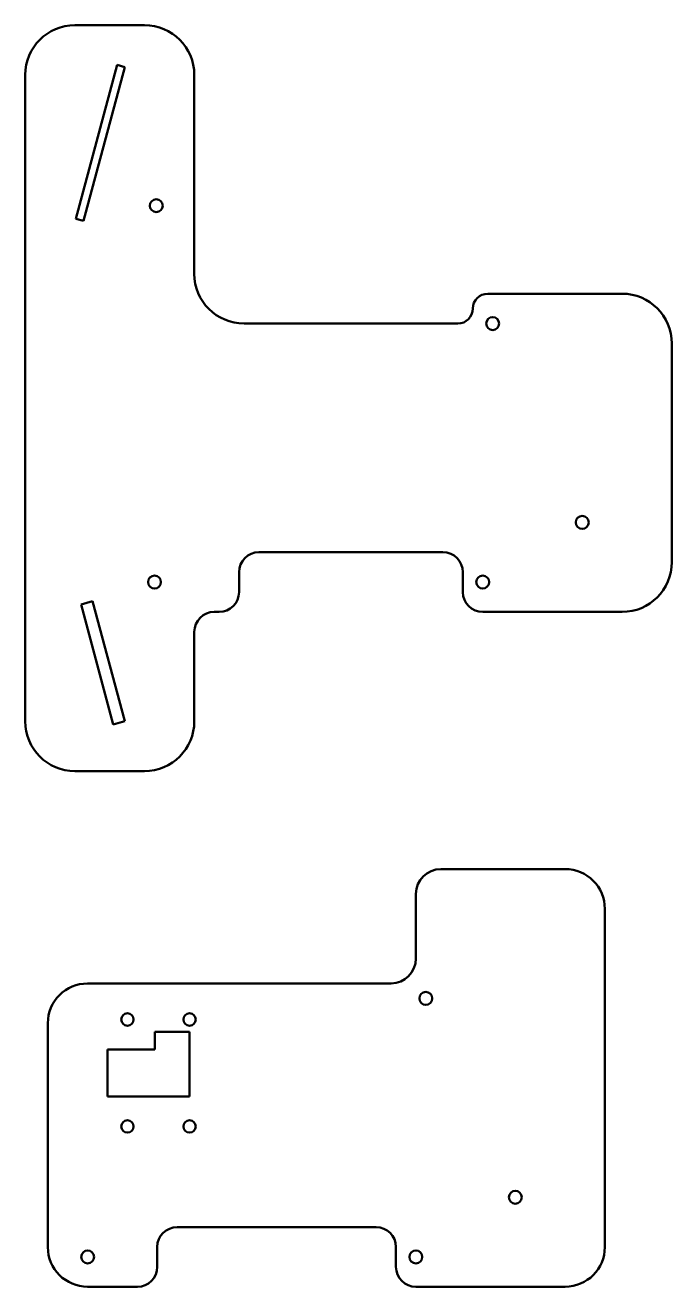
# Model space of a CAD drawing. Header units: millimetres. Extents: x 75 to 205, y 251 to 504.
import ezdxf

# ---------------------------------------------------------------- set-up
doc = ezdxf.new("R2010")
doc.units = ezdxf.units.MM
doc.layers.add('Visible (ANSI)', color=7, linetype='Continuous', lineweight=50)

msp = doc.modelspace()

# ---------------------------------------------------------------- linework, layer by layer
at = {"layer": 'Visible (ANSI)'}
for p, q in [((99.49, 504.23), (85.49, 504.23)), ((85.67, 465.32), (93.95, 496.23)), ((95.49, 495.81), (87.21, 464.9)), ((93.95, 496.23), (95.49, 495.81)), ((75.49, 494.23), (75.49, 364.23)), ((109.49, 454.23), (109.49, 494.23)), ((87.21, 464.9), (85.67, 465.32)), ((195.49, 450.23), (168.49, 450.23)), ((162.49, 444.23), (119.49, 444.23)), ((205.49, 396.23), (205.49, 440.23)), ((122.49, 398.23), (159.49, 398.23)), ((118.49, 390.23), (118.49, 394.23)), ((163.49, 394.23), (163.49, 390.23)), ((86.71, 387.75), (89.02, 388.38)), ((89.02, 388.38), (95.49, 364.23)), ((93.18, 363.61), (86.71, 387.75)), ((113.49, 386.23), (114.49, 386.23)), ((167.49, 386.23), (195.49, 386.23)), ((109.49, 364.23), (109.49, 382.23)), ((95.49, 364.23), (93.18, 363.61)), ((85.49, 354.23), (99.49, 354.23)), ((184.04, 334.5), (159.04, 334.5)), ((154.04, 329.5), (154.04, 316.5)), ((192.04, 258.5), (192.04, 326.5)), ((149.04, 311.5), (88.04, 311.5)), ((80.04, 303.5), (80.04, 258.5)), ((101.54, 298.25), (101.54, 301.75)), ((101.54, 301.75), (108.54, 301.75)), ((108.54, 301.75), (108.54, 288.75)), ((92.04, 298.25), (101.54, 298.25)), ((92.04, 288.75), (92.04, 298.25)), ((108.54, 288.75), (92.04, 288.75)), ((106.04, 262.5), (146.04, 262.5)), ((102.04, 254.5), (102.04, 258.5)), ((150.04, 258.5), (150.04, 254.5)), ((88.04, 250.5), (98.04, 250.5)), ((154.04, 250.5), (184.04, 250.5))]:
    msp.add_line(p, q, dxfattribs=at)
for centre, radius in [((101.84, 467.93), 1.3), ((169.49, 444.23), 1.3), ((187.49, 404.23), 1.3), ((101.49, 392.23), 1.3), ((167.49, 392.23), 1.3), ((156.04, 308.5), 1.3), ((96.04, 304.25), 1.25), ((108.54, 304.25), 1.25), ((96.04, 282.75), 1.25), ((108.54, 282.75), 1.25), ((174.04, 268.5), 1.3), ((88.04, 256.5), 1.3), ((154.04, 256.5), 1.3)]:
    msp.add_circle(centre, radius, dxfattribs=at)
for centre, radius, start, end in [((85.49, 494.23), 10, 90, 180), ((99.49, 494.23), 10, 0, 90), ((119.49, 454.23), 10, 180, 270), ((168.49, 447.23), 3, 90, 180), ((195.49, 440.23), 10, 0, 90), ((162.49, 447.23), 3, 270, 0), ((122.49, 394.23), 4, 90, 180), ((159.49, 394.23), 4, 0, 90), ((195.49, 396.23), 10, 270, 0), ((114.49, 390.23), 4, 270, 0), ((167.49, 390.23), 4, 180, 270), ((113.49, 382.23), 4, 90, 180), ((85.49, 364.23), 10, 180, 270), ((99.49, 364.23), 10, 270, 0), ((159.04, 329.5), 5, 90, 180), ((184.04, 326.5), 8, 0, 90), ((149.04, 316.5), 5, 270, 0), ((88.04, 303.5), 8, 90, 180), ((106.04, 258.5), 4, 90, 180), ((146.04, 258.5), 4, 0, 90), ((88.04, 258.5), 8, 180, 270), ((184.04, 258.5), 8, 270, 0), ((98.04, 254.5), 4, 270, 0), ((154.04, 254.5), 4, 180, 270)]:
    msp.add_arc(centre, radius, start, end, dxfattribs=at)

doc.saveas('drawing.dxf')
